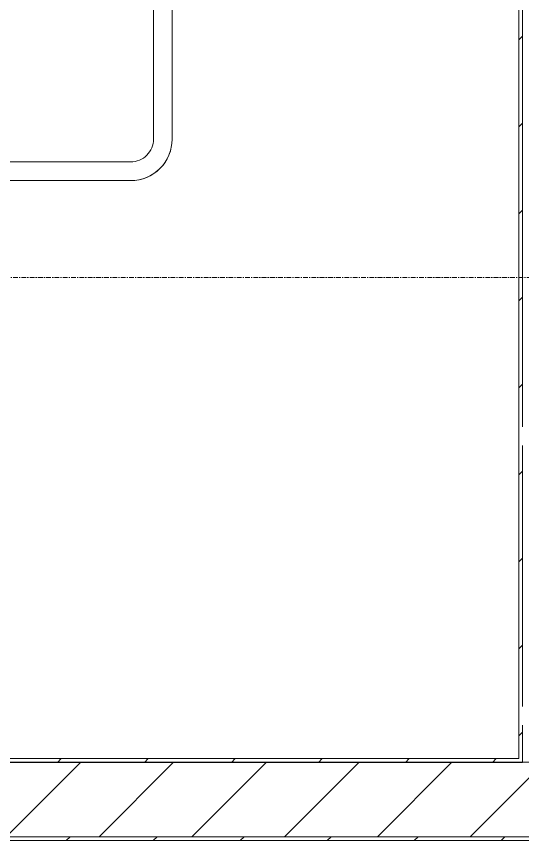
# Model space of a CAD drawing. Header units: millimetres. Extents: x 5356 to 209803, y -16346 to 109894.
# Drawn here: x 62695 to 64053, y 35527 to 37737 of the extents above; entities that cross this region are included whole.
import ezdxf

# ---------------------------------------------------------------- set-up
doc = ezdxf.new("R2010")
doc.units = ezdxf.units.MM
doc.linetypes.add('Grid Line', pattern=[22.225, 12.7, -3.175, 3.175, -3.175])
for name, color, linetype, lineweight in [('0-1', 7, 'Continuous', 5), ('A-WALL', 113, 'Continuous', 9), ('A-WALL-3', 113, 'Continuous', 18), ('A-WALL-PATT-2', 9, 'Continuous', 9), ('A-WALL-PATT-3', 111, 'Continuous', 9), ('I-FURN-1', 9, 'Continuous', 9), ('I-WALL-1', 253, 'Continuous', 18), ('I-WALL-3', 2, 'Continuous', 18), ('S-GRID-1', 1, 'Grid Line', 9)]:
    doc.layers.add(name, color=color, linetype=linetype, lineweight=lineweight)
pattern_1 = [(45, (0, 0), (-116.67262, 116.67262), [])]

# ---------------------------------------------------------------- blocks, each defined once
blk = doc.blocks.new('GIUONG NGU-2TAB-1600x2000 - GIUONG NGU-2TAB-1600x2000-V18-TKCS_MB ĐỊNH VỊ MỐC TỌA ĐỘ CÔNG TRÌNH')
at = {"layer": 'I-FURN-1'}
for p, q in [((569.6, 2050), (1997.1, 2050)), ((1997.1, 2050), (569.6, 2050)), ((1997.1, 2000), (569.6, 2000)), ((2058.2, 100), (2058.2, 1938.9)), ((2108.2, 1938.9), (2108.2, 50)), ((2108.2, 50), (2108.2, 1938.9))]:
    blk.add_line(p, q, dxfattribs=at)
for radius, start in [(111.1, 0), (111.1, 360), (61.1, 360)]:
    blk.add_arc((1997.1, 1938.9), radius, start, 90, dxfattribs=at)
blk = doc.blocks.new('NCV_TKTC_TANG 1_rvt-1-TKCS_MB ĐỊNH VỊ MỐC TỌA ĐỘ CÔNG TRÌNH')
at = {"layer": 'A-WALL-PATT-2'}
h = blk.add_hatch(dxfattribs=at)
h.set_pattern_fill('FP_3', color=256, style=0, pattern_type=2)
h.set_pattern_definition(pattern_1)
h.paths.add_polyline_path([(64052.6, 35736.9), (64052.6, 40136.9), (64042.6, 40136.9), (64042.6, 35736.9)])
h = blk.add_hatch(dxfattribs=at)
h.set_pattern_fill('FP_3', color=256, style=0, pattern_type=2)
h.set_pattern_definition(pattern_1)
h.paths.add_polyline_path([(61052.6, 35736.9), (64042.6, 35736.9), (64042.6, 35746.9), (61052.6, 35746.9)])
at = {"layer": 'I-WALL-1'}
for p, q in [((64052.6, 36636.9), (64052.6, 40136.9)), ((64042.6, 40126.9), (64042.6, 35746.9)), ((64052.6, 35886.9), (64052.6, 36586.9)), ((64052.6, 35736.9), (64052.6, 35836.9)), ((61052.6, 35736.9), (64042.6, 35736.9)), ((64042.6, 35746.9), (61062.6, 35746.9)), ((64042.6, 35736.9), (64052.6, 35736.9))]:
    blk.add_line(p, q, dxfattribs=at)
at = {"layer": 'I-FURN-1', "rotation": 269.9999999999995}
blk.add_blockref('GIUONG NGU-2TAB-1600x2000 - GIUONG NGU-2TAB-1600x2000-V18-TKCS_MB ĐỊNH VỊ MỐC TỌA ĐỘ CÔNG TRÌNH', (61062.6, 39405.2), dxfattribs=at)

msp = doc.modelspace()

# ---------------------------------------------------------------- hatches: boundary and pattern name
at = {"layer": 'A-WALL-PATT-3'}
h = msp.add_hatch(dxfattribs=at)
h.set_pattern_fill('FP_1', color=256, style=0, pattern_type=2)
h.set_pattern_definition([(45, (0, 0), (-124.4508, 124.4508), [])])
h.paths.add_polyline_path([(60852.6, 35537.4), (60852.6, 35737.4), (59092.6, 35737.4), (59092.6, 35537.4)])
h.paths.add_polyline_path([(63457.3, 35537.4), (65852.9, 35537.4), (65852.9, 35737.4), (61052.6, 35737.4), (61052.6, 35537.4)])
h.paths.add_polyline_path([(69052.6, 35537.4), (69052.6, 35737.4), (67292.6, 35737.4), (67292.6, 35537.4), (68299, 35537.4)])
h.paths.add_polyline_path([(66202.6, 35537.4), (66202.6, 35737.4), (66052.9, 35737.4), (66052.9, 35537.4)])
h.paths.add_polyline_path([(56194.7, 35537.4), (56452.6, 35537.4), (56452.6, 35737.4), (52852.6, 35737.4), (52852.6, 35537.4), (53773.8, 35537.4)])
h.paths.add_polyline_path([(49452.9, 35537.4), (49452.9, 35737.4), (44652.6, 35737.4), (44652.6, 35537.4), (48932.1, 35537.4)])
h.paths.add_polyline_path([(52652.6, 35537.4), (52652.6, 35737.4), (49652.9, 35737.4), (49652.9, 35537.4)])
h.paths.add_polyline_path([(56652.6, 35537.4), (58002.6, 35537.4), (58002.6, 35737.4), (56652.6, 35737.4)])
h = msp.add_hatch(dxfattribs=at)
h.set_pattern_fill('FP_8', color=256, style=0, pattern_type=2)
h.set_pattern_definition(pattern_1)
h.paths.add_polyline_path([(69262.6, 35527.4), (69262.6, 35537.4), (67292.6, 35537.4), (67292.6, 35527.4), (68299, 35527.4)])
h.paths.add_polyline_path([(59092.6, 35527.4), (66202.6, 35527.4), (66202.6, 35537.4), (59092.6, 35537.4)])
h.paths.add_polyline_path([(57405.1, 35527.4), (58002.6, 35527.4), (58002.6, 35537.4), (56662.6, 35537.4), (56662.6, 35527.4)])

# ---------------------------------------------------------------- linework, layer by layer
at = {"layer": 'A-WALL'}
msp.add_line((61052.6, 35537.4), (65852.9, 35537.4), dxfattribs=at)
at = {"layer": 'A-WALL-3'}
msp.add_line((65852.9, 35737.4), (61052.6, 35737.4), dxfattribs=at)
at = {"layer": 'I-WALL-3'}
msp.add_line((59092.6, 35527.4), (66202.6, 35527.4), dxfattribs=at)
at = {"layer": 'S-GRID-1'}
msp.add_line((131551.8, 37036.9), (29351.8, 37036.9), dxfattribs=at)

# ---------------------------------------------------------------- block references
at = {"layer": '0-1'}
msp.add_blockref('NCV_TKTC_TANG 1_rvt-1-TKCS_MB ĐỊNH VỊ MỐC TỌA ĐỘ CÔNG TRÌNH', (0, 0), dxfattribs=at)

doc.saveas('drawing.dxf')
